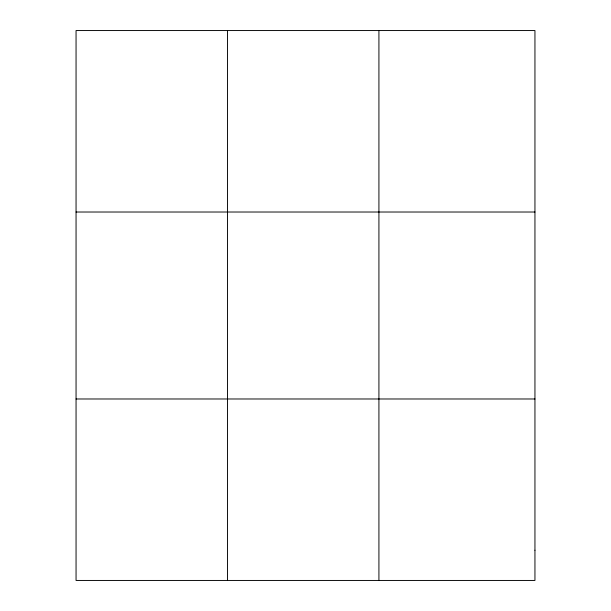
<?xml version="1.0" encoding="UTF-8"?>
<svg xmlns="http://www.w3.org/2000/svg" width="611" height="611" viewBox="0 0 611 611"><rect width="100%" height="100%" fill="white"/><g stroke="black" fill="none" stroke-linecap="round" stroke-linejoin="round"><path stroke-width="0.92" d="M227.491 30.55L227.491 580.45M378.919 30.55L378.919 580.45M76.054 212.017L534.946 212.017M76.054 398.983L534.946 398.983M534.946 550.206L534.946 580.45L76.054 580.45L76.054 30.55L534.946 30.55L534.946 550.206"/></g></svg>
